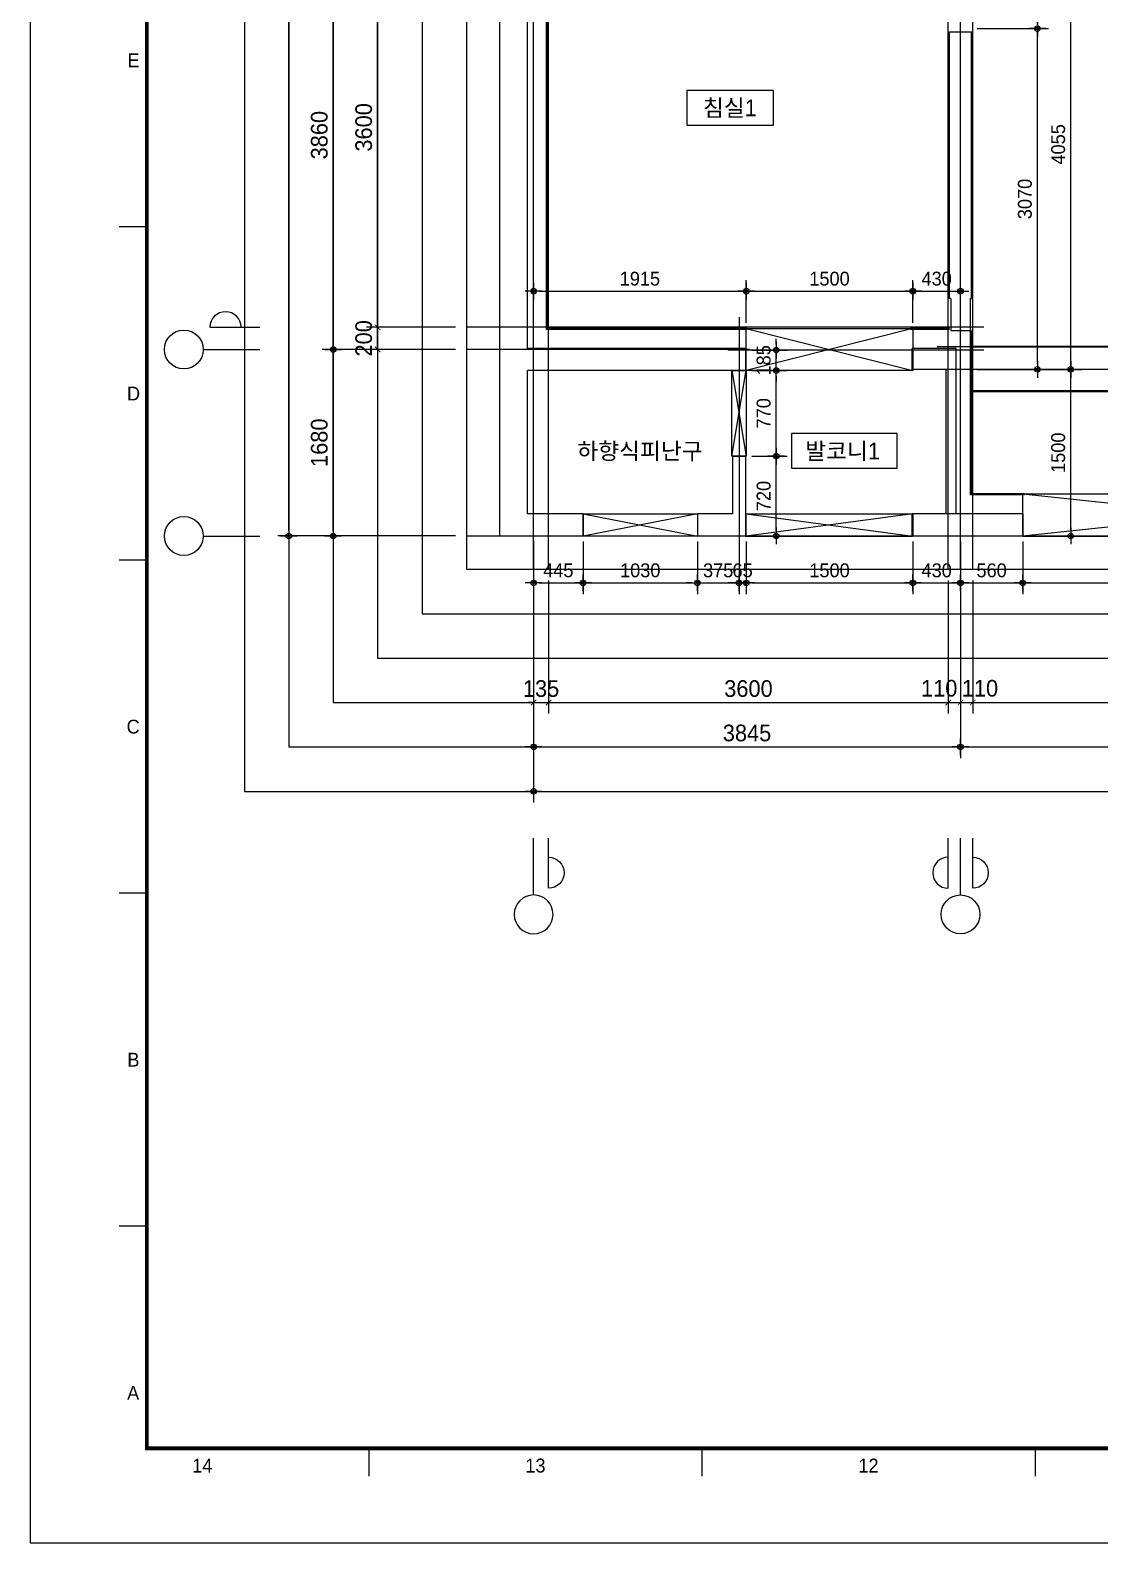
# Model space of a CAD drawing. Header units: millimetres. Extents: x 0 to 92204, y -190080 to 23760.
# Drawn here: x 50154 to 59787, y -190080 to -176458 of the extents above; entities that cross this region are included whole.
import ezdxf
from ezdxf.enums import TextEntityAlignment as Align

# ---------------------------------------------------------------- set-up
doc = ezdxf.new("R2010")
doc.units = ezdxf.units.MM
doc.header["$LTSCALE"] = 100
for name, pattern in [('AUDIT_D_220706163347-0', [0]), ('CEN', [62, 60, -1, 0, -1]), ('HIDDEN', [9.525, 6.35, -3.175])]:
    doc.linetypes.add(name, pattern=pattern)
doc.layers.get('defpoints').update_dxf_attribs({"color": 139})
for name, color, linetype in [('A-치수', 7, 'AUDIT_D_220706163347-0'), ('AA-BORD-FORM', 7, 'Continuous'), ('AA-BORD-TEXT', 3, 'Continuous'), ('AA-XXXX-DIMS', 7, 'Continuous'), ('CEN_CON', 1, 'CEN'), ('CEN_WALL', 12, 'CEN'), ('CONC', 2, 'Continuous'), ('DIM', 7, 'AUDIT_D_220706163347-0'), ('ELE3_CON', 7, 'Continuous'), ('MC', 135, 'Continuous'), ('WAL', 3, 'Continuous'), ('WAL_DRY', 7, 'Continuous'), ('실명', 3, 'AUDIT_D_220706163347-0'), ('실명박스', 7, 'AUDIT_D_220706163347-0'), ('창호-open', 4, 'Continuous'), ('확장', 8, 'HIDDEN')]:
    doc.layers.add(name, color=color, linetype=linetype)
doc.styles.add('HAUD01', font='Dotum.ttf')
doc.styles.add('돋움', font='Dotum.ttf')
doc.styles.add('맑은고딕', font='malgun.ttf', dxfattribs={"width": 0.9})
doc.dimstyles.new('DIM-50', dxfattribs={"dimscale": 50, "dimtxt": 3, "dimasz": 1, "dimexe": 2, "dimexo": 2, "dimgap": 1, "dimtad": 1, "dimdec": 0, "dimzin": 0, "dimdsep": 46, "dimtxsty": '맑은고딕', "dimblk1": 'DIMDOT', "dimblk2": 'DIMDOT', "dimsah": 1, "dimcen": 0.09, "dimdle": 2, "dimclrd": 7, "dimclre": 7, "dimclrt": 3, "dimadec": 0, "dimazin": 0, "dimtfac": 1, "dimtdec": 0, "dimtix": 1, "dimtmove": 2, "dimatfit": 3, "dimldrblk": 'DIMDOT', "dimfxl": 1, "dimtolj": 1, "dimtzin": 0, "dimarcsym": 0})
doc.dimstyles.new('MCDIM-50', dxfattribs={"dimscale": 50, "dimtxt": 3, "dimasz": 1, "dimexe": 2, "dimexo": 2, "dimgap": 1, "dimtad": 1, "dimdec": 0, "dimzin": 0, "dimdsep": 46, "dimtxsty": '맑은고딕', "dimblk1": 'ARCHTICK', "dimblk2": 'ARCHTICK', "dimsah": 1, "dimcen": 0.09, "dimdle": 2, "dimclrd": 7, "dimclre": 7, "dimclrt": 3, "dimadec": 0, "dimazin": 0, "dimtfac": 1, "dimtdec": 0, "dimtix": 1, "dimtmove": 2, "dimatfit": 3, "dimldrblk": 'ARCHTICK', "dimfxl": 1, "dimtolj": 1, "dimtzin": 0, "dimarcsym": 0})
doc.dimstyles.new('내부100', dxfattribs={"dimscale": 50, "dimtxt": 2.5, "dimasz": 1, "dimexe": 2, "dimexo": 1, "dimgap": 1, "dimtad": 1, "dimdec": 0, "dimzin": 0, "dimdsep": 46, "dimtxsty": '돋움', "dimblk1": 'DIMDOT', "dimblk2": 'DIMDOT', "dimsah": 1, "dimcen": 0.09, "dimdle": 2, "dimclrd": 7, "dimclre": 7, "dimclrt": 3, "dimadec": 0, "dimazin": 0, "dimtfac": 1, "dimtdec": 0, "dimtix": 1, "dimtmove": 2, "dimatfit": 3, "dimldrblk": 'DIMDOT', "dimfxl": 1, "dimtolj": 1, "dimtzin": 0, "dimarcsym": 0})

# ---------------------------------------------------------------- blocks, each defined once
blk = doc.blocks.new('U-131B(확장)', base_point=(284085, -109270))
at = {"layer": 'CEN_CON'}
for p, q in [((284390, -109570), (284390, -98635)), ((288235, -109570), (288235, -98635)), ((286335, -107590), (283785, -107590)), ((299020, -109270), (283785, -109270))]:
    blk.add_line(p, q, dxfattribs=at)
at = {"layer": 'CEN_WALL'}
for p, q in [((286240, -107300), (286240, -109570)), ((288445, -107595), (286140, -107595)), ((295885, -107770), (288025, -107770))]:
    blk.add_line(p, q, dxfattribs=at)
at = {"layer": 'CONC'}
for p, q in [((284085, -109270), (284085, -99525)), ((284335, -107580), (284335, -99725)), ((288135, -107130), (288135, -104730)), ((288135, -104730), (288335, -104730)), ((288335, -107130), (288335, -104730)), ((288148, -107130), (288135, -107130)), ((288148, -107130), (288148, -107420)), ((288322, -107130), (288322, -107420)), ((288322, -107130), (288335, -107130)), ((288148, -107420), (288322, -107420)), ((286300, -107580), (284335, -107580)), ((286300, -107580), (286300, -107780)), ((284335, -109070), (284335, -107780)), ((286300, -107780), (284335, -107780)), ((286180, -108550), (286180, -109070)), ((286180, -108550), (286300, -108550)), ((286300, -108550), (286300, -109270)), ((284835, -109070), (284335, -109070)), ((284835, -109070), (284835, -109270)), ((286180, -109070), (285865, -109070)), ((285865, -109070), (285865, -109270)), ((288795, -109070), (287800, -109070)), ((287800, -109270), (287800, -109070)), ((288795, -109070), (288795, -109270)), ((284835, -109270), (284085, -109270)), ((286300, -109270), (285865, -109270)), ((288795, -109270), (287800, -109270))]:
    blk.add_line(p, q, dxfattribs=at)
at = {"layer": 'ELE3_CON'}
for p, q in [((285865, -109270), (284835, -109270)), ((286300, -109270), (287800, -109270)), ((288795, -109270), (292395, -109270))]:
    blk.add_line(p, q, dxfattribs=at)
at = {"layer": 'MC'}
for p, q in [((284525, -109570), (284525, -98635)), ((288345, -109570), (288345, -98635)), ((288125, -109570), (288125, -103540)), ((288445, -107390), (283785, -107390)), ((295885, -107565), (288025, -107565))]:
    blk.add_line(p, q, dxfattribs=at)
at = {"layer": 'WAL'}
for p, q in [((288195, -107580), (287800, -107580)), ((287800, -107770), (287800, -107580)), ((288195, -109070), (288195, -107580)), ((288105, -107770), (287800, -107770)), ((288105, -109070), (288105, -107770))]:
    blk.add_line(p, q, dxfattribs=at)
at = {"layer": 'WAL_DRY'}
for p, q in [((284505, -107410), (284505, -99895)), ((284515, -107400), (284515, -99905)), ((286315, -107410), (284505, -107410)), ((286315, -107400), (284515, -107400)), ((288135, -107400), (287785, -107400)), ((288135, -107410), (287785, -107410)), ((288325, -108900), (288325, -107420)), ((288335, -108890), (288335, -107420)), ((288810, -108900), (288325, -108900)), ((288810, -108890), (288335, -108890))]:
    blk.add_line(p, q, dxfattribs=at)
at = {"layer": '확장', "ltscale": 0.5, "const_width": 20, "flags": 128}
for points in [[(288335, -107565), (295765, -107565)], [(288335, -107965), (295765, -107965)]]:
    blk.add_lwpolyline(points, dxfattribs=at)
blk = doc.blocks.new('중심')
at = {"layer": 'DIM'}
blk.add_line((-350, 0), (0, 0), dxfattribs=at)
blk.add_circle((-470, 0), 120, dxfattribs=at)
blk = doc.blocks.new('DIMDOT')
at = {"layer": 'AA-XXXX-DIMS'}
for p, q in [((-1.5, 0), (1.5, 0)), ((0, -1.5), (0, 1.5))]:
    blk.add_line(p, q, dxfattribs=at)
for radius in [0.5, 0.25]:
    blk.add_circle((0, 0), radius, dxfattribs=at)
blk = doc.blocks.new('*D2534')
at = {"layer": 'defpoints', "color": 0, "transparency": 16777216}
for p in [(2729, -203093), (3929, -203093), (3929, -204773)]:
    blk.add_point(p, dxfattribs=at)
at = {"layer": 'DIM', "color": 7, "lineweight": -2, "transparency": 16777216}
for p, q in [((3829, -203093), (2629, -203093)), ((2729, -204723), (2729, -203143)), ((3829, -204773), (2629, -204773))]:
    blk.add_line(p, q, dxfattribs=at)
at = {"layer": 'DIM', "color": 7, "lineweight": -2, "transparency": 16777216, "xscale": 50, "yscale": 50, "zscale": 50}
for p, rotation in [((2729, -203093), 90), ((2729, -204773), 270)]:
    blk.add_blockref('DIMDOT', p, dxfattribs=dict(at, rotation=rotation))
at = {"layer": 'DIM', "color": 3, "transparency": 16777216, "insert": (2604, -203933), "char_height": 150, "attachment_point": 5, "rotation": 90, "style": 'HAUD01'}
blk.add_mtext('\\A1;1680', dxfattribs=at)
blk = doc.blocks.new('*D2535')
at = {"layer": 'defpoints', "color": 0, "transparency": 16777216}
for p in [(2729, -199233), (3929, -199233), (3929, -203093)]:
    blk.add_point(p, dxfattribs=at)
at = {"layer": 'DIM', "color": 7, "lineweight": -2, "transparency": 16777216}
for p, q in [((3829, -199233), (2629, -199233)), ((2729, -203043), (2729, -199283)), ((3829, -203093), (2629, -203093))]:
    blk.add_line(p, q, dxfattribs=at)
at = {"layer": 'DIM', "color": 7, "lineweight": -2, "transparency": 16777216, "xscale": 50, "yscale": 50, "zscale": 50}
for p, rotation in [((2729, -199233), 90), ((2729, -203093), 270)]:
    blk.add_blockref('DIMDOT', p, dxfattribs=dict(at, rotation=rotation))
at = {"layer": 'DIM', "color": 3, "transparency": 16777216, "insert": (2604, -201163), "char_height": 150, "attachment_point": 5, "rotation": 90, "style": 'HAUD01'}
blk.add_mtext('\\A1;3860', dxfattribs=at)
blk = doc.blocks.new('*D2539')
at = {"layer": 'defpoints', "color": 0, "transparency": 16777216}
for p in [(2329, -194438), (3929, -194438), (3929, -204773)]:
    blk.add_point(p, dxfattribs=at)
at = {"layer": 'DIM', "color": 7, "lineweight": -2, "transparency": 16777216}
for p, q in [((3829, -194438), (2229, -194438)), ((2329, -204723), (2329, -194488)), ((3829, -204773), (2229, -204773))]:
    blk.add_line(p, q, dxfattribs=at)
at = {"layer": 'DIM', "color": 7, "lineweight": -2, "transparency": 16777216, "xscale": 50, "yscale": 50, "zscale": 50}
for p, rotation in [((2329, -194438), 90), ((2329, -204773), 270)]:
    blk.add_blockref('DIMDOT', p, dxfattribs=dict(at, rotation=rotation))
at = {"layer": 'DIM', "color": 3, "transparency": 16777216, "insert": (2204, -199606), "char_height": 150, "attachment_point": 5, "rotation": 90, "style": 'HAUD01'}
blk.add_mtext('\\A1;10335', dxfattribs=at)
blk = doc.blocks.new('*D2540')
at = {"layer": 'defpoints', "color": 0, "transparency": 16777216}
for p in [(4534, -205073), (8379, -205073), (8379, -206673)]:
    blk.add_point(p, dxfattribs=at)
at = {"layer": 'DIM', "color": 7, "lineweight": -2, "transparency": 16777216}
for p, q in [((4534, -205173), (4534, -206773)), ((8379, -205173), (8379, -206773)), ((4584, -206673), (8329, -206673))]:
    blk.add_line(p, q, dxfattribs=at)
at = {"layer": 'DIM', "color": 7, "lineweight": -2, "transparency": 16777216, "xscale": 50, "yscale": 50, "zscale": 50, "rotation": 180}
blk.add_blockref('DIMDOT', (4534, -206673), dxfattribs=at)
at = {"layer": 'DIM', "color": 7, "lineweight": -2, "transparency": 16777216, "xscale": 50, "yscale": 50, "zscale": 50}
blk.add_blockref('DIMDOT', (8379, -206673), dxfattribs=at)
at = {"layer": 'DIM', "color": 3, "transparency": 16777216, "insert": (6456, -206548), "char_height": 150, "attachment_point": 5, "style": 'HAUD01'}
blk.add_mtext('\\A1;3845', dxfattribs=at)
blk = doc.blocks.new('*D2541')
at = {"layer": 'defpoints', "color": 0, "transparency": 16777216}
for p in [(8379, -205073), (13099, -205073), (13099, -206673)]:
    blk.add_point(p, dxfattribs=at)
at = {"layer": 'DIM', "color": 7, "lineweight": -2, "transparency": 16777216}
for p, q in [((8379, -205173), (8379, -206773)), ((13099, -205173), (13099, -206773)), ((8429, -206673), (13049, -206673))]:
    blk.add_line(p, q, dxfattribs=at)
at = {"layer": 'DIM', "color": 7, "lineweight": -2, "transparency": 16777216, "xscale": 50, "yscale": 50, "zscale": 50, "rotation": 180}
blk.add_blockref('DIMDOT', (8379, -206673), dxfattribs=at)
at = {"layer": 'DIM', "color": 7, "lineweight": -2, "transparency": 16777216, "xscale": 50, "yscale": 50, "zscale": 50}
blk.add_blockref('DIMDOT', (13099, -206673), dxfattribs=at)
at = {"layer": 'DIM', "color": 3, "transparency": 16777216, "insert": (10739, -206548), "char_height": 150, "attachment_point": 5, "style": 'HAUD01'}
blk.add_mtext('\\A1;4720', dxfattribs=at)
blk = doc.blocks.new('*D2548')
at = {"layer": 'defpoints', "color": 0, "transparency": 16777216}
for p in [(4534, -205073), (30049, -205073), (30049, -207073)]:
    blk.add_point(p, dxfattribs=at)
at = {"layer": 'DIM', "color": 7, "lineweight": -2, "transparency": 16777216}
for p, q in [((4534, -205173), (4534, -207173)), ((30049, -205173), (30049, -207173)), ((4584, -207073), (29999, -207073))]:
    blk.add_line(p, q, dxfattribs=at)
at = {"layer": 'DIM', "color": 7, "lineweight": -2, "transparency": 16777216, "xscale": 50, "yscale": 50, "zscale": 50, "rotation": 180}
blk.add_blockref('DIMDOT', (4534, -207073), dxfattribs=at)
at = {"layer": 'DIM', "color": 7, "lineweight": -2, "transparency": 16777216, "xscale": 50, "yscale": 50, "zscale": 50}
blk.add_blockref('DIMDOT', (30049, -207073), dxfattribs=at)
at = {"layer": 'DIM', "color": 3, "transparency": 16777216, "insert": (17291, -206948), "char_height": 150, "attachment_point": 5, "style": 'HAUD01'}
blk.add_mtext('\\A1;25515', dxfattribs=at)
blk = doc.blocks.new('_ArchTick')
at = {"color": 0, "linetype": 'ByBlock', "const_width": 0.15}
blk.add_lwpolyline([(-0.5, -0.5), (0.5, 0.5)], dxfattribs=at)
blk = doc.blocks.new('*D2549')
at = {"layer": 'defpoints', "color": 0, "linetype": 'ByBlock', "transparency": 16777216}
for p in [(4534, -205073), (4669, -205073), (4669, -206273)]:
    blk.add_point(p, dxfattribs=at)
at = {"layer": 'DIM', "color": 7, "linetype": 'ByBlock', "lineweight": -2, "transparency": 16777216}
for p, q in [((4534, -205173), (4534, -206373)), ((4669, -205173), (4669, -206373)), ((4534, -206273), (4484, -206273)), ((4534, -206273), (4669, -206273)), ((4669, -206273), (4719, -206273))]:
    blk.add_line(p, q, dxfattribs=at)
at = {"layer": 'DIM', "color": 7, "linetype": 'ByBlock', "lineweight": -2, "transparency": 16777216, "xscale": 50, "yscale": 50, "zscale": 50}
blk.add_blockref('_ArchTick', (4534, -206273), dxfattribs=at)
at = {"layer": 'DIM', "color": 7, "linetype": 'ByBlock', "lineweight": -2, "transparency": 16777216, "xscale": 50, "yscale": 50, "zscale": 50, "rotation": 180}
blk.add_blockref('_ArchTick', (4669, -206273), dxfattribs=at)
at = {"layer": 'DIM', "color": 3, "linetype": 'ByBlock', "transparency": 16777216, "insert": (4601, -206148), "char_height": 150, "attachment_point": 5, "style": 'HAUD01'}
blk.add_mtext('\\A1;135', dxfattribs=at)
blk = doc.blocks.new('*D2550')
at = {"layer": 'defpoints', "color": 0, "linetype": 'ByBlock', "transparency": 16777216}
for p in [(4669, -205073), (8269, -205073), (8269, -206273)]:
    blk.add_point(p, dxfattribs=at)
at = {"layer": 'DIM', "color": 7, "linetype": 'ByBlock', "lineweight": -2, "transparency": 16777216}
for p, q in [((4669, -205173), (4669, -206373)), ((8269, -205173), (8269, -206373)), ((4569, -206273), (8369, -206273))]:
    blk.add_line(p, q, dxfattribs=at)
at = {"layer": 'DIM', "color": 7, "linetype": 'ByBlock', "lineweight": -2, "transparency": 16777216, "xscale": 50, "yscale": 50, "zscale": 50, "rotation": 180}
blk.add_blockref('_ArchTick', (4669, -206273), dxfattribs=at)
at = {"layer": 'DIM', "color": 7, "linetype": 'ByBlock', "lineweight": -2, "transparency": 16777216, "xscale": 50, "yscale": 50, "zscale": 50}
blk.add_blockref('_ArchTick', (8269, -206273), dxfattribs=at)
at = {"layer": 'DIM', "color": 3, "linetype": 'ByBlock', "transparency": 16777216, "insert": (6469, -206148), "char_height": 150, "attachment_point": 5, "style": 'HAUD01'}
blk.add_mtext('\\A1;3600', dxfattribs=at)
blk = doc.blocks.new('*D2551')
at = {"layer": 'defpoints', "color": 0, "linetype": 'ByBlock', "transparency": 16777216}
for p in [(8269, -205073), (8379, -205073), (8379, -206273)]:
    blk.add_point(p, dxfattribs=at)
at = {"layer": 'DIM', "color": 7, "linetype": 'ByBlock', "lineweight": -2, "transparency": 16777216}
for p, q in [((8269, -205173), (8269, -206373)), ((8379, -205173), (8379, -206373)), ((8169, -206273), (8479, -206273))]:
    blk.add_line(p, q, dxfattribs=at)
at = {"layer": 'DIM', "color": 7, "linetype": 'ByBlock', "lineweight": -2, "transparency": 16777216, "xscale": 50, "yscale": 50, "zscale": 50, "rotation": 180}
blk.add_blockref('_ArchTick', (8269, -206273), dxfattribs=at)
at = {"layer": 'DIM', "color": 7, "linetype": 'ByBlock', "lineweight": -2, "transparency": 16777216, "xscale": 50, "yscale": 50, "zscale": 50}
blk.add_blockref('_ArchTick', (8379, -206273), dxfattribs=at)
at = {"layer": 'DIM', "color": 3, "linetype": 'ByBlock', "transparency": 16777216, "insert": (8187, -206145), "char_height": 150, "attachment_point": 5, "style": 'HAUD01'}
blk.add_mtext('\\A1;110', dxfattribs=at)
blk = doc.blocks.new('*D2552')
at = {"layer": 'defpoints', "color": 0, "linetype": 'ByBlock', "transparency": 16777216}
for p in [(8379, -205073), (8489, -205073), (8489, -206273)]:
    blk.add_point(p, dxfattribs=at)
at = {"layer": 'DIM', "color": 7, "linetype": 'ByBlock', "lineweight": -2, "transparency": 16777216}
for p, q in [((8379, -205173), (8379, -206373)), ((8489, -205173), (8489, -206373)), ((8279, -206273), (8589, -206273))]:
    blk.add_line(p, q, dxfattribs=at)
at = {"layer": 'DIM', "color": 7, "linetype": 'ByBlock', "lineweight": -2, "transparency": 16777216, "xscale": 50, "yscale": 50, "zscale": 50, "rotation": 180}
blk.add_blockref('_ArchTick', (8379, -206273), dxfattribs=at)
at = {"layer": 'DIM', "color": 7, "linetype": 'ByBlock', "lineweight": -2, "transparency": 16777216, "xscale": 50, "yscale": 50, "zscale": 50}
blk.add_blockref('_ArchTick', (8489, -206273), dxfattribs=at)
at = {"layer": 'DIM', "color": 3, "linetype": 'ByBlock', "transparency": 16777216, "insert": (8554, -206145), "char_height": 150, "attachment_point": 5, "style": 'HAUD01'}
blk.add_mtext('\\A1;110', dxfattribs=at)
blk = doc.blocks.new('*D2553')
at = {"layer": 'defpoints', "color": 0, "linetype": 'ByBlock', "transparency": 16777216}
for p in [(8489, -205073), (12989, -205073), (12989, -206273)]:
    blk.add_point(p, dxfattribs=at)
at = {"layer": 'DIM', "color": 7, "linetype": 'ByBlock', "lineweight": -2, "transparency": 16777216}
for p, q in [((8489, -205173), (8489, -206373)), ((12989, -205173), (12989, -206373)), ((8389, -206273), (13089, -206273))]:
    blk.add_line(p, q, dxfattribs=at)
at = {"layer": 'DIM', "color": 7, "linetype": 'ByBlock', "lineweight": -2, "transparency": 16777216, "xscale": 50, "yscale": 50, "zscale": 50, "rotation": 180}
blk.add_blockref('_ArchTick', (8489, -206273), dxfattribs=at)
at = {"layer": 'DIM', "color": 7, "linetype": 'ByBlock', "lineweight": -2, "transparency": 16777216, "xscale": 50, "yscale": 50, "zscale": 50}
blk.add_blockref('_ArchTick', (12989, -206273), dxfattribs=at)
at = {"layer": 'DIM', "color": 3, "linetype": 'ByBlock', "transparency": 16777216, "insert": (10739, -206148), "char_height": 150, "attachment_point": 5, "style": 'HAUD01'}
blk.add_mtext('\\A1;4500', dxfattribs=at)
blk = doc.blocks.new('*D2580')
at = {"layer": 'defpoints', "color": 0, "linetype": 'ByBlock', "transparency": 16777216}
for p in [(3129, -202893), (3929, -202893), (3929, -203093)]:
    blk.add_point(p, dxfattribs=at)
at = {"layer": 'DIM', "color": 7, "linetype": 'ByBlock', "lineweight": -2, "transparency": 16777216}
for p, q in [((3829, -202893), (3029, -202893)), ((3129, -202893), (3129, -202843)), ((3129, -203093), (3129, -202893)), ((3829, -203093), (3029, -203093)), ((3129, -203093), (3129, -203143))]:
    blk.add_line(p, q, dxfattribs=at)
at = {"layer": 'DIM', "color": 7, "linetype": 'ByBlock', "lineweight": -2, "transparency": 16777216, "xscale": 50, "yscale": 50, "zscale": 50}
for p, rotation in [((3129, -202893), 270), ((3129, -203093), 90)]:
    blk.add_blockref('_ArchTick', p, dxfattribs=dict(at, rotation=rotation))
at = {"layer": 'DIM', "color": 3, "linetype": 'ByBlock', "transparency": 16777216, "insert": (3004, -202993), "char_height": 150, "attachment_point": 5, "rotation": 90, "style": 'HAUD01'}
blk.add_mtext('\\A1;200', dxfattribs=at)
blk = doc.blocks.new('*D2581')
at = {"layer": 'defpoints', "color": 0, "linetype": 'ByBlock', "transparency": 16777216}
for p in [(3129, -199293), (3929, -199293), (3929, -202893)]:
    blk.add_point(p, dxfattribs=at)
at = {"layer": 'DIM', "color": 7, "linetype": 'ByBlock', "lineweight": -2, "transparency": 16777216}
for p, q in [((3129, -202993), (3129, -199193)), ((3829, -199293), (3029, -199293)), ((3829, -202893), (3029, -202893))]:
    blk.add_line(p, q, dxfattribs=at)
at = {"layer": 'DIM', "color": 7, "linetype": 'ByBlock', "lineweight": -2, "transparency": 16777216, "xscale": 50, "yscale": 50, "zscale": 50}
for p, rotation in [((3129, -199293), 90), ((3129, -202893), 270)]:
    blk.add_blockref('_ArchTick', p, dxfattribs=dict(at, rotation=rotation))
at = {"layer": 'DIM', "color": 3, "linetype": 'ByBlock', "transparency": 16777216, "insert": (3004, -201093), "char_height": 150, "attachment_point": 5, "rotation": 90, "style": 'HAUD01'}
blk.add_mtext('\\A1;3600', dxfattribs=at)
blk = doc.blocks.new('XR-FORM 청주월명')
at = {"layer": 'AA-BORD-FORM', "color": 2}
for p, q in [((21, 237), (16, 237)), ((21, 177), (16, 177)), ((21, 117), (16, 117)), ((21, 57), (16, 57)), ((61, 17), (61, 12)), ((121, 17), (121, 12)), ((181, 17), (181, 12))]:
    blk.add_line(p, q, dxfattribs=at)
at = {"layer": 'AA-BORD-FORM', "color": 1}
blk.add_lwpolyline([(0, 0), (841, 0), (841, 594), (0, 594)], close=True, dxfattribs=at)
at = {"layer": 'AA-BORD-FORM', "color": 2, "const_width": 0.682}
blk.add_lwpolyline([(21, 17), (21, 577), (821, 577), (821, 17)], close=True, dxfattribs=at)
at = {"layer": 'AA-BORD-TEXT', "color": 7, "style": 'HAUD01'}
for s, p in [('E', (18.61, 267)), ('D', (18.61, 207)), ('C', (18.54, 147)), ('B', (18.58, 87)), ('A', (18.54, 27)), ('14', (31, 13.9)), ('13', (91, 13.9)), ('12', (151, 13.9))]:
    blk.add_text(s, height=2.5, dxfattribs=at).set_placement(p, align=Align.MIDDLE_CENTER)
blk = doc.blocks.new('*D1573')
at = {"layer": 'defpoints', "color": 0, "transparency": 16777216}
for p in [(54688, -181013), (55133, -181013), (55133, -181436)]:
    blk.add_point(p, dxfattribs=at)
at = {"layer": 'DIM', "color": 7, "lineweight": -2, "transparency": 16777216}
for p, q in [((54688, -181063), (54688, -181536)), ((55133, -181063), (55133, -181536)), ((54738, -181436), (55083, -181436))]:
    blk.add_line(p, q, dxfattribs=at)
at = {"layer": 'DIM', "color": 7, "lineweight": -2, "transparency": 16777216, "xscale": 50, "yscale": 50, "zscale": 50, "rotation": 180}
blk.add_blockref('DIMDOT', (54688, -181436), dxfattribs=at)
at = {"layer": 'DIM', "color": 7, "lineweight": -2, "transparency": 16777216, "xscale": 50, "yscale": 50, "zscale": 50}
blk.add_blockref('DIMDOT', (55133, -181436), dxfattribs=at)
at = {"layer": 'DIM', "color": 3, "transparency": 16777216, "insert": (54910, -181323), "char_height": 125, "attachment_point": 5, "style": '돋움'}
blk.add_mtext('\\A1;445', dxfattribs=at)
blk = doc.blocks.new('*D1574')
at = {"layer": 'defpoints', "color": 0, "transparency": 16777216}
for p in [(55133, -181013), (56163, -181013), (56163, -181436)]:
    blk.add_point(p, dxfattribs=at)
at = {"layer": 'DIM', "color": 7, "lineweight": -2, "transparency": 16777216}
for p, q in [((55133, -181063), (55133, -181536)), ((56163, -181063), (56163, -181536)), ((55183, -181436), (56113, -181436))]:
    blk.add_line(p, q, dxfattribs=at)
at = {"layer": 'DIM', "color": 7, "lineweight": -2, "transparency": 16777216, "xscale": 50, "yscale": 50, "zscale": 50, "rotation": 180}
blk.add_blockref('DIMDOT', (55133, -181436), dxfattribs=at)
at = {"layer": 'DIM', "color": 7, "lineweight": -2, "transparency": 16777216, "xscale": 50, "yscale": 50, "zscale": 50}
blk.add_blockref('DIMDOT', (56163, -181436), dxfattribs=at)
at = {"layer": 'DIM', "color": 3, "transparency": 16777216, "insert": (55648, -181323), "char_height": 125, "attachment_point": 5, "style": '돋움'}
blk.add_mtext('\\A1;1030', dxfattribs=at)
blk = doc.blocks.new('*D1575')
at = {"layer": 'defpoints', "color": 0, "transparency": 16777216}
for p in [(56163, -181013), (56538, -181013), (56538, -181436)]:
    blk.add_point(p, dxfattribs=at)
at = {"layer": 'DIM', "color": 7, "lineweight": -2, "transparency": 16777216}
for p, q in [((56163, -181063), (56163, -181536)), ((56538, -181063), (56538, -181536)), ((56113, -181436), (56063, -181436)), ((56163, -181436), (56538, -181436)), ((56588, -181436), (56638, -181436))]:
    blk.add_line(p, q, dxfattribs=at)
at = {"layer": 'DIM', "color": 7, "lineweight": -2, "transparency": 16777216, "xscale": 50, "yscale": 50, "zscale": 50}
blk.add_blockref('DIMDOT', (56163, -181436), dxfattribs=at)
at = {"layer": 'DIM', "color": 7, "lineweight": -2, "transparency": 16777216, "xscale": 50, "yscale": 50, "zscale": 50, "rotation": 180}
blk.add_blockref('DIMDOT', (56538, -181436), dxfattribs=at)
at = {"layer": 'DIM', "color": 3, "transparency": 16777216, "insert": (56350, -181323), "char_height": 125, "attachment_point": 5, "style": '돋움'}
blk.add_mtext('\\A1;375', dxfattribs=at)
blk = doc.blocks.new('*D1576')
at = {"layer": 'defpoints', "color": 0, "transparency": 16777216}
for p in [(56538, -181013), (56603, -181013), (56603, -181436)]:
    blk.add_point(p, dxfattribs=at)
at = {"layer": 'DIM', "color": 7, "lineweight": -2, "transparency": 16777216}
for p, q in [((56538, -181063), (56538, -181536)), ((56603, -181063), (56603, -181536)), ((56488, -181436), (56438, -181436)), ((56538, -181436), (56603, -181436)), ((56653, -181436), (56703, -181436))]:
    blk.add_line(p, q, dxfattribs=at)
at = {"layer": 'DIM', "color": 7, "lineweight": -2, "transparency": 16777216, "xscale": 50, "yscale": 50, "zscale": 50}
blk.add_blockref('DIMDOT', (56538, -181436), dxfattribs=at)
at = {"layer": 'DIM', "color": 7, "lineweight": -2, "transparency": 16777216, "xscale": 50, "yscale": 50, "zscale": 50, "rotation": 180}
blk.add_blockref('DIMDOT', (56603, -181436), dxfattribs=at)
at = {"layer": 'DIM', "color": 3, "transparency": 16777216, "insert": (56570, -181323), "char_height": 125, "attachment_point": 5, "style": '돋움'}
blk.add_mtext('\\A1;65', dxfattribs=at)
blk = doc.blocks.new('*D1577')
at = {"layer": 'defpoints', "color": 0, "transparency": 16777216}
for p in [(56603, -181013), (58103, -181013), (58103, -181436)]:
    blk.add_point(p, dxfattribs=at)
at = {"layer": 'DIM', "color": 7, "lineweight": -2, "transparency": 16777216}
for p, q in [((56603, -181063), (56603, -181536)), ((58103, -181063), (58103, -181536)), ((56653, -181436), (58053, -181436))]:
    blk.add_line(p, q, dxfattribs=at)
at = {"layer": 'DIM', "color": 7, "lineweight": -2, "transparency": 16777216, "xscale": 50, "yscale": 50, "zscale": 50, "rotation": 180}
blk.add_blockref('DIMDOT', (56603, -181436), dxfattribs=at)
at = {"layer": 'DIM', "color": 7, "lineweight": -2, "transparency": 16777216, "xscale": 50, "yscale": 50, "zscale": 50}
blk.add_blockref('DIMDOT', (58103, -181436), dxfattribs=at)
at = {"layer": 'DIM', "color": 3, "transparency": 16777216, "insert": (57353, -181323), "char_height": 125, "attachment_point": 5, "style": '돋움'}
blk.add_mtext('\\A1;1500', dxfattribs=at)
blk = doc.blocks.new('*D1578')
at = {"layer": 'defpoints', "color": 0, "transparency": 16777216}
for p in [(58103, -181013), (58533, -181013), (58533, -181436)]:
    blk.add_point(p, dxfattribs=at)
at = {"layer": 'DIM', "color": 7, "lineweight": -2, "transparency": 16777216}
for p, q in [((58103, -181063), (58103, -181536)), ((58533, -181063), (58533, -181536)), ((58153, -181436), (58483, -181436))]:
    blk.add_line(p, q, dxfattribs=at)
at = {"layer": 'DIM', "color": 7, "lineweight": -2, "transparency": 16777216, "xscale": 50, "yscale": 50, "zscale": 50, "rotation": 180}
blk.add_blockref('DIMDOT', (58103, -181436), dxfattribs=at)
at = {"layer": 'DIM', "color": 7, "lineweight": -2, "transparency": 16777216, "xscale": 50, "yscale": 50, "zscale": 50}
blk.add_blockref('DIMDOT', (58533, -181436), dxfattribs=at)
at = {"layer": 'DIM', "color": 3, "transparency": 16777216, "insert": (58318, -181323), "char_height": 125, "attachment_point": 5, "style": '돋움'}
blk.add_mtext('\\A1;430', dxfattribs=at)
blk = doc.blocks.new('*D1563')
at = {"layer": 'defpoints', "color": 0, "transparency": 16777216}
for p in [(58533, -181013), (59093, -181013), (59093, -181436)]:
    blk.add_point(p, dxfattribs=at)
at = {"layer": 'DIM', "color": 7, "lineweight": -2, "transparency": 16777216}
for p, q in [((58533, -181063), (58533, -181536)), ((59093, -181063), (59093, -181536)), ((58583, -181436), (59043, -181436))]:
    blk.add_line(p, q, dxfattribs=at)
at = {"layer": 'DIM', "color": 7, "lineweight": -2, "transparency": 16777216, "xscale": 50, "yscale": 50, "zscale": 50, "rotation": 180}
blk.add_blockref('DIMDOT', (58533, -181436), dxfattribs=at)
at = {"layer": 'DIM', "color": 7, "lineweight": -2, "transparency": 16777216, "xscale": 50, "yscale": 50, "zscale": 50}
blk.add_blockref('DIMDOT', (59093, -181436), dxfattribs=at)
at = {"layer": 'DIM', "color": 3, "transparency": 16777216, "insert": (58813, -181323), "char_height": 125, "attachment_point": 5, "style": '돋움'}
blk.add_mtext('\\A1;560', dxfattribs=at)
blk = doc.blocks.new('*D1564')
at = {"layer": 'defpoints', "color": 0, "transparency": 16777216}
for p in [(59093, -181013), (62693, -181013), (62693, -181436)]:
    blk.add_point(p, dxfattribs=at)
at = {"layer": 'DIM', "color": 7, "lineweight": -2, "transparency": 16777216}
for p, q in [((59093, -181063), (59093, -181536)), ((62693, -181063), (62693, -181536)), ((59143, -181436), (62643, -181436))]:
    blk.add_line(p, q, dxfattribs=at)
at = {"layer": 'DIM', "color": 7, "lineweight": -2, "transparency": 16777216, "xscale": 50, "yscale": 50, "zscale": 50, "rotation": 180}
blk.add_blockref('DIMDOT', (59093, -181436), dxfattribs=at)
at = {"layer": 'DIM', "color": 7, "lineweight": -2, "transparency": 16777216, "xscale": 50, "yscale": 50, "zscale": 50}
blk.add_blockref('DIMDOT', (62693, -181436), dxfattribs=at)
at = {"layer": 'DIM', "color": 3, "transparency": 16777216, "insert": (60893, -181323), "char_height": 125, "attachment_point": 5, "style": '돋움'}
blk.add_mtext('\\A1;3600', dxfattribs=at)
blk = doc.blocks.new('*D1584')
at = {"layer": 'defpoints', "color": 0, "transparency": 16777216}
for p in [(56603, -180293), (56873, -180293), (56603, -181013)]:
    blk.add_point(p, dxfattribs=at)
at = {"layer": 'DIM', "color": 7, "lineweight": -2, "transparency": 16777216}
for p, q in [((56653, -180293), (56973, -180293)), ((56873, -180963), (56873, -180343)), ((56653, -181013), (56973, -181013))]:
    blk.add_line(p, q, dxfattribs=at)
at = {"layer": 'DIM', "color": 7, "lineweight": -2, "transparency": 16777216, "xscale": 50, "yscale": 50, "zscale": 50}
for p, rotation in [((56873, -180293), 90), ((56873, -181013), 270)]:
    blk.add_blockref('DIMDOT', p, dxfattribs=dict(at, rotation=rotation))
at = {"layer": 'DIM', "color": 3, "transparency": 16777216, "insert": (56760, -180653), "char_height": 125, "attachment_point": 5, "rotation": 90, "style": '돋움'}
blk.add_mtext('\\A1;720', dxfattribs=at)
blk = doc.blocks.new('*D1585')
at = {"layer": 'defpoints', "color": 0, "transparency": 16777216}
for p in [(56603, -179523), (56873, -179523), (56603, -180293)]:
    blk.add_point(p, dxfattribs=at)
at = {"layer": 'DIM', "color": 7, "lineweight": -2, "transparency": 16777216}
for p, q in [((56653, -179523), (56973, -179523)), ((56873, -180243), (56873, -179573)), ((56653, -180293), (56973, -180293))]:
    blk.add_line(p, q, dxfattribs=at)
at = {"layer": 'DIM', "color": 7, "lineweight": -2, "transparency": 16777216, "xscale": 50, "yscale": 50, "zscale": 50}
for p, rotation in [((56873, -179523), 90), ((56873, -180293), 270)]:
    blk.add_blockref('DIMDOT', p, dxfattribs=dict(at, rotation=rotation))
at = {"layer": 'DIM', "color": 3, "transparency": 16777216, "insert": (56760, -179908), "char_height": 125, "attachment_point": 5, "rotation": 90, "style": '돋움'}
blk.add_mtext('\\A1;770', dxfattribs=at)
blk = doc.blocks.new('*D1586')
at = {"layer": 'defpoints', "color": 0, "transparency": 16777216}
for p in [(56603, -179338), (56873, -179338), (56603, -179523)]:
    blk.add_point(p, dxfattribs=at)
at = {"layer": 'DIM', "color": 7, "lineweight": -2, "transparency": 16777216}
for p, q in [((56873, -179288), (56873, -179238)), ((56653, -179338), (56973, -179338)), ((56873, -179523), (56873, -179338)), ((56653, -179523), (56973, -179523)), ((56873, -179573), (56873, -179623))]:
    blk.add_line(p, q, dxfattribs=at)
at = {"layer": 'DIM', "color": 7, "lineweight": -2, "transparency": 16777216, "xscale": 50, "yscale": 50, "zscale": 50}
for p, rotation in [((56873, -179338), 270), ((56873, -179523), 90)]:
    blk.add_blockref('DIMDOT', p, dxfattribs=dict(at, rotation=rotation))
at = {"layer": 'DIM', "color": 3, "transparency": 16777216, "insert": (56760, -179431), "char_height": 125, "attachment_point": 5, "rotation": 90, "style": '돋움'}
blk.add_mtext('\\A1;185', dxfattribs=at)
blk = doc.blocks.new('*D1587')
at = {"layer": 'defpoints', "color": 0, "transparency": 16777216}
for p in [(56603, -178808), (54688, -179143), (56603, -179143)]:
    blk.add_point(p, dxfattribs=at)
at = {"layer": 'DIM', "color": 7, "lineweight": -2, "transparency": 16777216}
for p, q in [((54688, -179093), (54688, -178708)), ((56603, -179093), (56603, -178708)), ((54738, -178808), (56553, -178808))]:
    blk.add_line(p, q, dxfattribs=at)
at = {"layer": 'DIM', "color": 7, "lineweight": -2, "transparency": 16777216, "xscale": 50, "yscale": 50, "zscale": 50, "rotation": 180}
blk.add_blockref('DIMDOT', (54688, -178808), dxfattribs=at)
at = {"layer": 'DIM', "color": 7, "lineweight": -2, "transparency": 16777216, "xscale": 50, "yscale": 50, "zscale": 50}
blk.add_blockref('DIMDOT', (56603, -178808), dxfattribs=at)
at = {"layer": 'DIM', "color": 3, "transparency": 16777216, "insert": (55645, -178696), "char_height": 125, "attachment_point": 5, "style": '돋움'}
blk.add_mtext('\\A1;1915', dxfattribs=at)
blk = doc.blocks.new('*D1588')
at = {"layer": 'defpoints', "color": 0, "transparency": 16777216}
for p in [(58103, -178808), (56603, -179143), (58103, -179143)]:
    blk.add_point(p, dxfattribs=at)
at = {"layer": 'DIM', "color": 7, "lineweight": -2, "transparency": 16777216}
for p, q in [((56603, -179093), (56603, -178708)), ((58103, -179093), (58103, -178708)), ((56653, -178808), (58053, -178808))]:
    blk.add_line(p, q, dxfattribs=at)
at = {"layer": 'DIM', "color": 7, "lineweight": -2, "transparency": 16777216, "xscale": 50, "yscale": 50, "zscale": 50, "rotation": 180}
blk.add_blockref('DIMDOT', (56603, -178808), dxfattribs=at)
at = {"layer": 'DIM', "color": 7, "lineweight": -2, "transparency": 16777216, "xscale": 50, "yscale": 50, "zscale": 50}
blk.add_blockref('DIMDOT', (58103, -178808), dxfattribs=at)
at = {"layer": 'DIM', "color": 3, "transparency": 16777216, "insert": (57353, -178696), "char_height": 125, "attachment_point": 5, "style": '돋움'}
blk.add_mtext('\\A1;1500', dxfattribs=at)
blk = doc.blocks.new('*D1589')
at = {"layer": 'defpoints', "color": 0, "transparency": 16777216}
for p in [(58533, -178808), (58103, -179143), (58533, -179143)]:
    blk.add_point(p, dxfattribs=at)
at = {"layer": 'DIM', "color": 7, "lineweight": -2, "transparency": 16777216}
for p, q in [((58103, -179093), (58103, -178708)), ((58533, -179093), (58533, -178708)), ((58153, -178808), (58483, -178808))]:
    blk.add_line(p, q, dxfattribs=at)
at = {"layer": 'DIM', "color": 7, "lineweight": -2, "transparency": 16777216, "xscale": 50, "yscale": 50, "zscale": 50, "rotation": 180}
blk.add_blockref('DIMDOT', (58103, -178808), dxfattribs=at)
at = {"layer": 'DIM', "color": 7, "lineweight": -2, "transparency": 16777216, "xscale": 50, "yscale": 50, "zscale": 50}
blk.add_blockref('DIMDOT', (58533, -178808), dxfattribs=at)
at = {"layer": 'DIM', "color": 3, "transparency": 16777216, "insert": (58318, -178696), "char_height": 125, "attachment_point": 5, "style": '돋움'}
blk.add_mtext('\\A1;430', dxfattribs=at)
blk = doc.blocks.new('*D1590')
at = {"layer": 'defpoints', "color": 0, "transparency": 16777216}
for p in [(58633, -176443), (59225, -176443), (58633, -179513)]:
    blk.add_point(p, dxfattribs=at)
at = {"layer": 'DIM', "color": 7, "lineweight": -2, "transparency": 16777216}
for p, q in [((58683, -176443), (59325, -176443)), ((59225, -179463), (59225, -176493)), ((58683, -179513), (59325, -179513))]:
    blk.add_line(p, q, dxfattribs=at)
at = {"layer": 'DIM', "color": 7, "lineweight": -2, "transparency": 16777216, "xscale": 50, "yscale": 50, "zscale": 50}
for p, rotation in [((59225, -176443), 90), ((59225, -179513), 270)]:
    blk.add_blockref('DIMDOT', p, dxfattribs=dict(at, rotation=rotation))
at = {"layer": 'DIM', "color": 3, "transparency": 16777216, "insert": (59113, -177978), "char_height": 125, "attachment_point": 5, "rotation": 90, "style": '돋움'}
blk.add_mtext('\\A1;3070', dxfattribs=at)
blk = doc.blocks.new('*D1591')
at = {"layer": 'defpoints', "color": 0, "transparency": 16777216}
for p in [(58633, -175523), (59225, -175523), (58633, -176443)]:
    blk.add_point(p, dxfattribs=at)
at = {"layer": 'DIM', "color": 7, "lineweight": -2, "transparency": 16777216}
for p, q in [((58683, -175523), (59325, -175523)), ((59225, -176393), (59225, -175573)), ((58683, -176443), (59325, -176443))]:
    blk.add_line(p, q, dxfattribs=at)
at = {"layer": 'DIM', "color": 7, "lineweight": -2, "transparency": 16777216, "xscale": 50, "yscale": 50, "zscale": 50}
for p, rotation in [((59225, -175523), 90), ((59225, -176443), 270)]:
    blk.add_blockref('DIMDOT', p, dxfattribs=dict(at, rotation=rotation))
at = {"layer": 'DIM', "color": 3, "transparency": 16777216, "insert": (59113, -175983), "char_height": 125, "attachment_point": 5, "rotation": 90, "style": '돋움'}
blk.add_mtext('\\A1;920', dxfattribs=at)
blk = doc.blocks.new('*D1598')
at = {"layer": 'defpoints', "color": 0, "transparency": 16777216}
for p in [(58633, -175458), (59525, -175458), (58633, -179513)]:
    blk.add_point(p, dxfattribs=at)
at = {"layer": 'DIM', "color": 7, "lineweight": -2, "transparency": 16777216}
for p, q in [((58683, -175458), (59625, -175458)), ((59525, -179463), (59525, -175508)), ((58683, -179513), (59625, -179513))]:
    blk.add_line(p, q, dxfattribs=at)
at = {"layer": 'DIM', "color": 7, "lineweight": -2, "transparency": 16777216, "xscale": 50, "yscale": 50, "zscale": 50}
for p, rotation in [((59525, -175458), 90), ((59525, -179513), 270)]:
    blk.add_blockref('DIMDOT', p, dxfattribs=dict(at, rotation=rotation))
at = {"layer": 'DIM', "color": 3, "transparency": 16777216, "insert": (59413, -177486), "char_height": 125, "attachment_point": 5, "rotation": 90, "style": '돋움'}
blk.add_mtext('\\A1;4055', dxfattribs=at)
blk = doc.blocks.new('*D1553')
at = {"layer": 'defpoints', "color": 0, "transparency": 16777216}
for p in [(58633, -179513), (59525, -179513), (58633, -181013)]:
    blk.add_point(p, dxfattribs=at)
at = {"layer": 'DIM', "color": 7, "lineweight": -2, "transparency": 16777216}
for p, q in [((58683, -179513), (59625, -179513)), ((59525, -180963), (59525, -179563)), ((58683, -181013), (59625, -181013))]:
    blk.add_line(p, q, dxfattribs=at)
at = {"layer": 'DIM', "color": 7, "lineweight": -2, "transparency": 16777216, "xscale": 50, "yscale": 50, "zscale": 50}
for p, rotation in [((59525, -179513), 90), ((59525, -181013), 270)]:
    blk.add_blockref('DIMDOT', p, dxfattribs=dict(at, rotation=rotation))
at = {"layer": 'DIM', "color": 3, "transparency": 16777216, "insert": (59413, -180263), "char_height": 125, "attachment_point": 5, "rotation": 90, "style": '돋움'}
blk.add_mtext('\\A1;1500', dxfattribs=at)
blk = doc.blocks.new('DIM-1108')
at = {"layer": 'DIM'}
for points in [[(1899, -202893.2, 1), (1619, -202893.2), (2069, -202893.2)], [(4668.8, -207665.8, -1), (4668.8, -207945.8), (4668.8, -207495.8)], [(8268.8, -207665.8, 1), (8268.8, -207945.8), (8268.8, -207495.8)], [(8488.8, -207665.8, -1), (8488.8, -207945.8), (8488.8, -207495.8)]]:
    blk.add_lwpolyline(points, format="xyb", dxfattribs=at)
at = {"layer": 'A-치수', "xscale": 1.458333333333333, "yscale": 1.458333333333333, "zscale": 1.458333333333333}
for p in [(2069, -203093.2), (2069, -204773.2)]:
    blk.add_blockref('중심', p, dxfattribs=at)
at = {"layer": 'A-치수'}
for p, xscale, yscale, zscale, rotation in [((4533.8, -207495.8), -1.458333333333333, 1.458333333333333, 1.458333333333333, 270), ((8378.8, -207495.8), 1.458333333333342, 1.458333333333342, 1.458333333333342, 90)]:
    blk.add_blockref('중심', p, dxfattribs=dict(at, xscale=xscale, yscale=yscale, zscale=zscale, rotation=rotation))
at = {"layer": 'DIM'}
for base, p1, p2, angle, picture, middle in [((2328.8, -194438.2), (3928.8, -204773.2), (3928.8, -194438.2), 90, '*D2539', (2203.7, -199605.7)), ((2728.8, -199233.2), (3928.8, -203093.2), (3928.8, -199233.2), 90, '*D2535', (2603.7, -201163.2)), ((2728.8, -203093.2), (3928.8, -204773.2), (3928.8, -203093.2), 90, '*D2534', (2603.7, -203933.2)), ((8378.8, -206673.2), (4533.8, -205073.2), (8378.8, -205073.2), 180, '*D2540', (6456.3, -206548.1)), ((30048.8, -207073.2), (4533.8, -205073.2), (30048.8, -205073.2), 180, '*D2548', (17291.3, -206948.1)), ((13098.8, -206673.2), (8378.8, -205073.2), (13098.8, -205073.2), 180, '*D2541', (10738.8, -206548.1))]:
    dim = blk.add_linear_dim(base=base, p1=p1, p2=p2, angle=angle, dimstyle='DIM-50', override={"dimscale": 50, "dimtxsty": 'HAUD01'}, dxfattribs=at)
    dim.commit()
    dim.dimension.update_dxf_attribs({"geometry": picture, "text_midpoint": middle})
at = {"layer": 'DIM', "linetype": 'ByBlock'}
for base, p1, p2, angle, picture, middle in [((3128.8, -199293.2), (3928.8, -202893.2), (3928.8, -199293.2), 90, '*D2581', (3003.7, -201093.2)), ((3128.8, -202893.2), (3928.8, -203093.2), (3928.8, -202893.2), 90, '*D2580', (3003.7, -202993.2)), ((4668.8, -206273.2), (4533.8, -205073.2), (4668.8, -205073.2), 180, '*D2549', (4601.3, -206148.1)), ((8268.8, -206273.2), (4668.8, -205073.2), (8268.8, -205073.2), 180, '*D2550', (6468.8, -206148.1)), ((12988.8, -206273.2), (8488.8, -205073.2), (12988.8, -205073.2), 180, '*D2553', (10738.8, -206148.1))]:
    dim = blk.add_linear_dim(base=base, p1=p1, p2=p2, angle=angle, dimstyle='MCDIM-50', override={"dimtxsty": 'HAUD01'}, dxfattribs=at)
    dim.commit()
    dim.dimension.update_dxf_attribs({"geometry": picture, "text_midpoint": middle})
for base, p1, p2, picture, middle in [((8378.8, -206273.2), (8268.8, -205073.2), (8378.8, -205073.2), '*D2551', (8187.3, -206145.3)), ((8488.8, -206273.2), (8378.8, -205073.2), (8488.8, -205073.2), '*D2552', (8553.9, -206145.3))]:
    dim = blk.add_linear_dim(base=base, p1=p1, p2=p2, angle=180, dimstyle='MCDIM-50', override={"dimtxsty": 'HAUD01'}, dxfattribs=at)
    dim.commit()
    dim.dimension.update_dxf_attribs({"geometry": picture, "text_midpoint": middle, "dimtype": 128})

msp = doc.modelspace()

# ---------------------------------------------------------------- linework, layer by layer
at = {"layer": 'defpoints'}
for points in [[(86817.7, -166588.2), (52082.7, -166588.2), (52082.7, -183313.2), (86817.7, -183313.2)], [(86417.7, -166988.2), (52482.7, -166988.2), (52482.7, -182913.2), (86417.7, -182913.2)], [(86017.7, -167388.2), (52882.7, -167388.2), (52882.7, -182513.2), (86017.7, -182513.2)], [(85617.7, -167788.2), (53282.7, -167788.2), (53282.7, -182113.2), (85617.7, -182113.2)], [(85217.7, -168188.2), (53682.7, -168188.2), (53682.7, -181713.2), (85217.7, -181713.2)], [(84817.7, -168588.2), (54082.7, -168588.2), (54082.7, -181313.2), (84817.7, -181313.2)]]:
    msp.add_lwpolyline(points, close=True, dxfattribs=at)
at = {"layer": '실명박스'}
for points in [[(56066.5, -177000.8), (56066.5, -177313.3), (56848.1, -177313.3), (56848.1, -177000.8)], [(57009.2, -180090.6), (57009.2, -180403.1), (57961.8, -180403.1), (57961.8, -180090.6)]]:
    msp.add_lwpolyline(points, close=True, dxfattribs=at)
at = {"layer": '창호-open'}
for p, q in [((58102.7, -179143.2), (56602.7, -179523.2)), ((56602.7, -179143.2), (58102.7, -179523.2)), ((56472.7, -180293.2), (56602.7, -179523.2)), ((56472.7, -179523.2), (56602.7, -180293.2)), ((62692.7, -180633.2), (59092.7, -181013.2)), ((59092.7, -180633.2), (62692.7, -181013.2)), ((56162.7, -180813.2), (55132.7, -181013.2)), ((55132.7, -180813.2), (56162.7, -181013.2)), ((58102.7, -180813.2), (56602.7, -181013.2)), ((56602.7, -180813.2), (58102.7, -181013.2))]:
    msp.add_line(p, q, dxfattribs=at)
for points in [[(56602.7, -179143.2), (58102.7, -179143.2), (58102.7, -179523.2), (56602.7, -179523.2)], [(56602.7, -180293.2), (56472.7, -180293.2), (56472.7, -179523.2), (56602.7, -179523.2)], [(59092.7, -180633.2), (62692.7, -180633.2), (62692.7, -181013.2), (59092.7, -181013.2)], [(55132.7, -180813.2), (56162.7, -180813.2), (56162.7, -181013.2), (55132.7, -181013.2)], [(56602.7, -180813.2), (58102.7, -180813.2), (58102.7, -181013.2), (56602.7, -181013.2)]]:
    msp.add_lwpolyline(points, close=True, dxfattribs=at)

# ---------------------------------------------------------------- block references
for name, p in [('DIM-1108', (50153.9, 23760)), ('U-131B(확장)', (54382.7, -181013.2))]:
    msp.add_blockref(name, p)
at = {"xscale": 50, "yscale": 50, "zscale": 50}
msp.add_blockref('XR-FORM 청주월명', (50153.9, -190080), dxfattribs=at)

# ---------------------------------------------------------------- texts
at = {"layer": '실명', "style": 'HAUD01'}
for s, p in [('침실1', (56455.9, -177154.8)), ('하향식피난구', (55645.7, -180245.8)), ('발코니1', (57470.8, -180245.8))]:
    msp.add_text(s, height=150, dxfattribs=at).set_placement(p, align=Align.MIDDLE)

# ---------------------------------------------------------------- dimensions: what is measured, and where the dimension line sits
at = {"layer": 'DIM'}
for base, p1, p2, angle, picture, middle in [((59525.3, -175458.2), (58632.7, -179513.2), (58632.7, -175458.2), 270, '*D1598', (59412.7, -177485.7)), ((59225.3, -175523.2), (58632.7, -176443.2), (58632.7, -175523.2), 270, '*D1591', (59112.7, -175983.2)), ((59225.3, -176443.2), (58632.7, -179513.2), (58632.7, -176443.2), 270, '*D1590', (59112.7, -177978.2)), ((56872.6, -179338.2), (56602.7, -179523.2), (56602.7, -179338.2), 270, '*D1586', (56760, -179430.7)), ((56872.6, -179523.2), (56602.7, -180293.2), (56602.7, -179523.2), 270, '*D1585', (56760, -179908.2)), ((59525.3, -179513.2), (58632.7, -181013.2), (58632.7, -179513.2), 270, '*D1553', (59412.7, -180263.2)), ((56872.6, -180293.2), (56602.7, -181013.2), (56602.7, -180293.2), 270, '*D1584', (56760, -180653.2)), ((55132.7, -181435.6), (54687.7, -181013.2), (55132.7, -181013.2), 180, '*D1573', (54910.2, -181323)), ((56162.7, -181435.6), (55132.7, -181013.2), (56162.7, -181013.2), 180, '*D1574', (55647.7, -181323)), ((56537.7, -181435.6), (56162.7, -181013.2), (56537.7, -181013.2), 180, '*D1575', (56350.2, -181323)), ((56602.7, -181435.6), (56537.7, -181013.2), (56602.7, -181013.2), 180, '*D1576', (56570.2, -181323)), ((58102.7, -181435.6), (56602.7, -181013.2), (58102.7, -181013.2), 180, '*D1577', (57352.7, -181323)), ((58532.7, -181435.6), (58102.7, -181013.2), (58532.7, -181013.2), 180, '*D1578', (58317.7, -181323)), ((59092.7, -181435.6), (58532.7, -181013.2), (59092.7, -181013.2), 180, '*D1563', (58812.7, -181323)), ((62692.7, -181435.6), (59092.7, -181013.2), (62692.7, -181013.2), 180, '*D1564', (60892.7, -181323))]:
    dim = msp.add_linear_dim(base=base, p1=p1, p2=p2, angle=angle, dimstyle='내부100', override={"dimscale": 50}, dxfattribs=at)
    dim.commit()
    dim.dimension.update_dxf_attribs({"geometry": picture, "text_midpoint": middle})
for base, p1, p2, picture, middle in [((56602.7, -178808.1), (54687.7, -179143.2), (56602.7, -179143.2), '*D1587', (55645.2, -178695.5)), ((58102.7, -178808.1), (56602.7, -179143.2), (58102.7, -179143.2), '*D1588', (57352.7, -178695.5)), ((58532.7, -178808.1), (58102.7, -179143.2), (58532.7, -179143.2), '*D1589', (58317.7, -178695.5))]:
    dim = msp.add_linear_dim(base=base, p1=p1, p2=p2, dimstyle='내부100', override={"dimscale": 50}, dxfattribs=at)
    dim.commit()
    dim.dimension.update_dxf_attribs({"geometry": picture, "text_midpoint": middle})

doc.saveas('drawing.dxf')
